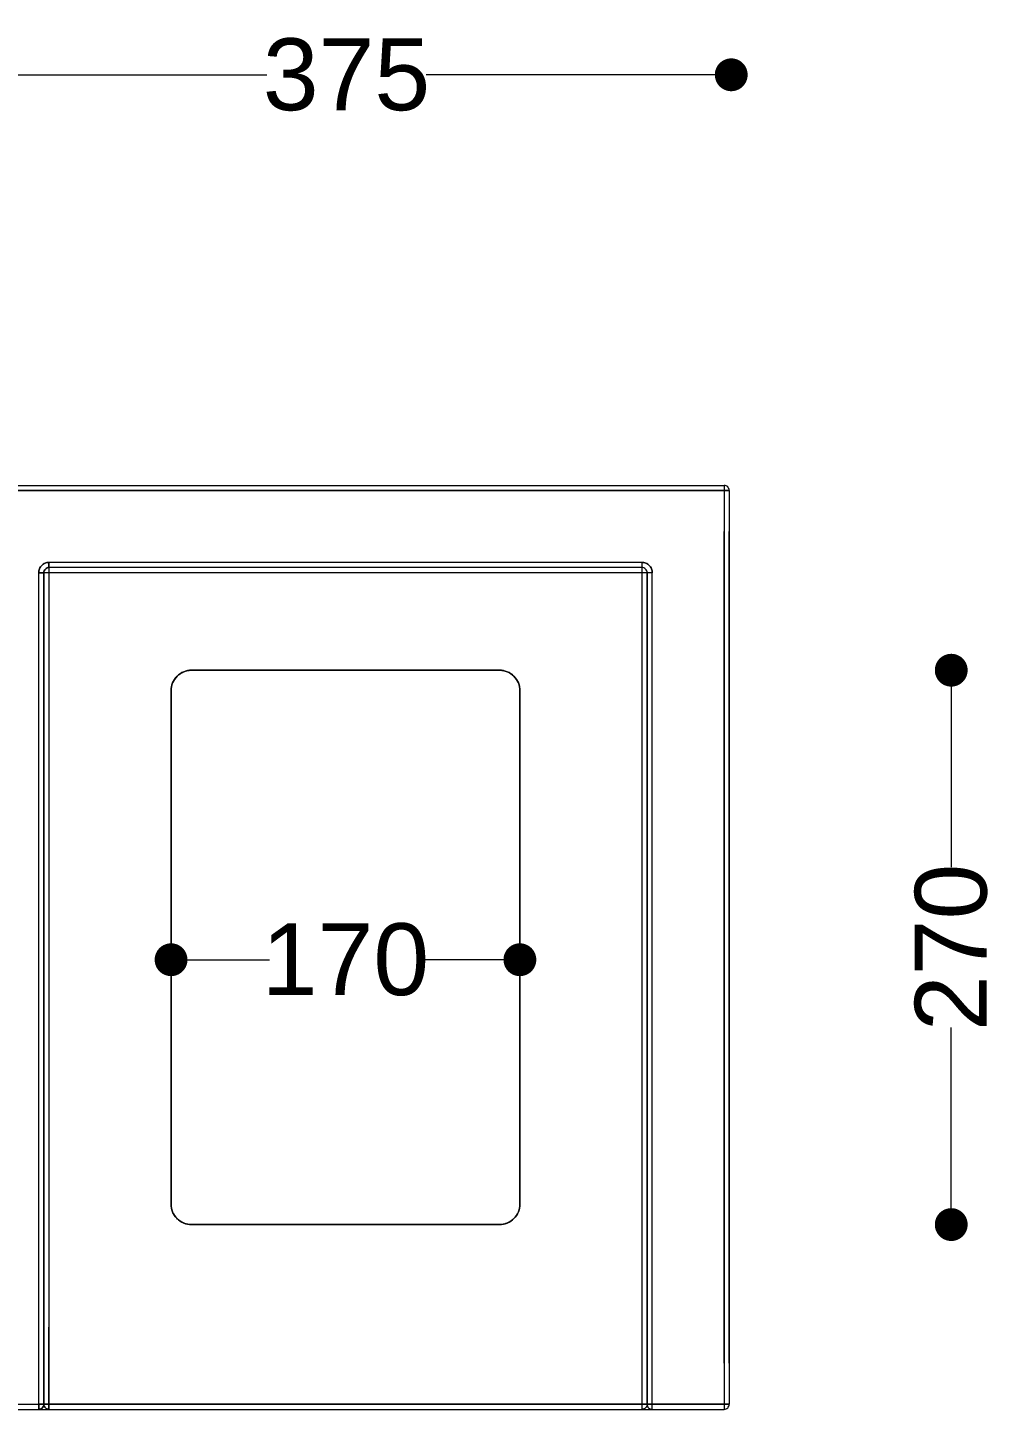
# Model space of a CAD drawing. Header units: millimetres. Extents: x 29385 to 32685, y 14499 to 19141.
# Drawn here: x 31462 to 31935, y 17979 to 18652 of the extents above; entities that cross this region are included whole.
import ezdxf

# ---------------------------------------------------------------- set-up
doc = ezdxf.new("R2010")
doc.units = ezdxf.units.MM
doc.header["$LTSCALE"] = 3
doc.layers.add('SzkicARTUR', color=7, linetype='Continuous', lineweight=35)
doc.layers.add('Warstwa 1', color=7, linetype='Continuous')
doc.styles.get("Standard").update_dxf_attribs({"font": 'arial.ttf'})
doc.dimstyles.new('MATEUSZ', dxfattribs={"dimtxt": 35, "dimasz": 16, "dimexe": 0.18, "dimexo": 0.0625, "dimgap": 0.09, "dimtad": 0, "dimdec": 0, "dimdsep": 46, "dimtxsty": 'Standard', "dimblk": 'DOT', "dimcen": 0.09, "dimse1": 1, "dimse2": 1, "dimadec": 0, "dimazin": 0, "dimtfac": 1, "dimtdec": 0, "dimtofl": 0, "dimtmove": 0, "dimatfit": 3, "dimfxl": 0, "dimtolj": 1, "dimtzin": 0, "dimlwd": 9, "dimlwe": 9, "dimarcsym": 0})

# ---------------------------------------------------------------- blocks, each defined once
blk = doc.blocks.new('_Dot')
at = {"color": 0, "linetype": 'ByBlock', "lineweight": -2}
blk.add_line((-0.5, 0), (-1, 0), dxfattribs=at)
at = {"color": 0, "linetype": 'ByBlock', "const_width": 0.5}
blk.add_lwpolyline([(-0.25, 0, 1), (0.25, 0, 1)], format="xyb", close=True, dxfattribs=at)
blk = doc.blocks.new('*D26')
at = {"layer": 'Defpoints', "color": 0}
for p in [(31804.97, 18629), (31804.97, 18426.5), (31429.97, 18204)]:
    blk.add_point(p, dxfattribs=at)
at = {"layer": 'SzkicARTUR', "color": 0, "lineweight": 9}
for p, q in [((31445.97, 18629), (31578.59, 18629)), ((31788.97, 18629), (31656.34, 18629))]:
    blk.add_line(p, q, dxfattribs=at)
at = {"layer": 'SzkicARTUR', "color": 0, "lineweight": 9, "xscale": 16, "yscale": 16, "zscale": 16, "rotation": 180}
blk.add_blockref('_Dot', (31429.97, 18629), dxfattribs=at)
at = {"layer": 'SzkicARTUR', "color": 0, "lineweight": 9, "xscale": 16, "yscale": 16, "zscale": 16}
blk.add_blockref('_Dot', (31804.97, 18629), dxfattribs=at)
at = {"layer": 'SzkicARTUR', "color": 0, "insert": (31617.47, 18629), "char_height": 35, "attachment_point": 5}
blk.add_mtext('\\A1;375', dxfattribs=at)
blk = doc.blocks.new('*D28')
at = {"layer": 'Defpoints', "color": 0}
for p in [(31531.97, 18204), (31701.97, 18204), (31701.97, 18198)]:
    blk.add_point(p, dxfattribs=at)
at = {"layer": 'SzkicARTUR', "color": 0, "lineweight": 9}
for p, q in [((31547.97, 18198), (31579.92, 18198)), ((31685.97, 18198), (31654.02, 18198))]:
    blk.add_line(p, q, dxfattribs=at)
at = {"layer": 'SzkicARTUR', "color": 0, "lineweight": 9, "xscale": 16, "yscale": 16, "zscale": 16, "rotation": 180}
blk.add_blockref('_Dot', (31531.97, 18198), dxfattribs=at)
at = {"layer": 'SzkicARTUR', "color": 0, "lineweight": 9, "xscale": 16, "yscale": 16, "zscale": 16}
blk.add_blockref('_Dot', (31701.97, 18198), dxfattribs=at)
at = {"layer": 'SzkicARTUR', "color": 0, "insert": (31616.97, 18198), "char_height": 35, "attachment_point": 5}
blk.add_mtext('\\A1;170', dxfattribs=at)
blk = doc.blocks.new('*D31')
at = {"layer": 'Defpoints', "color": 0}
for p in [(31691.97, 18339), (31684.81, 18069), (31912.19, 18069)]:
    blk.add_point(p, dxfattribs=at)
at = {"layer": 'SzkicARTUR', "color": 0, "lineweight": 9}
for p, q in [((31912.19, 18323), (31912.19, 18243)), ((31912.19, 18085), (31912.19, 18165.01))]:
    blk.add_line(p, q, dxfattribs=at)
at = {"layer": 'SzkicARTUR', "color": 0, "lineweight": 9, "xscale": 16, "yscale": 16, "zscale": 16}
for p, rotation in [((31912.19, 18339), 90), ((31912.19, 18069), 270)]:
    blk.add_blockref('_Dot', p, dxfattribs=dict(at, rotation=rotation))
at = {"layer": 'SzkicARTUR', "color": 0, "insert": (31912.19, 18204), "char_height": 35, "attachment_point": 5, "rotation": 90}
blk.add_mtext('\\A1;270', dxfattribs=at)

msp = doc.modelspace()

# ---------------------------------------------------------------- linework, layer by layer
at = {"layer": 'Warstwa 1', "lineweight": 15}
for points in [[(31432.47, 18429), (31747.47, 18429)], [(31432.47, 18429), (31747.47, 18429)], [(31432.47, 18429), (31747.47, 18429)], [(31432.47, 18429), (31747.47, 18429)], [(31432.47, 18429), (31747.47, 18429)], [(31432.47, 18429), (31747.47, 18429)], [(31432.47, 18429), (31747.47, 18429)], [(31432.47, 18429), (31747.47, 18429)], [(31432.47, 18429), (31747.47, 18429)], [(31432.47, 18429), (31747.47, 18429)], [(31432.47, 18429), (31747.47, 18429)], [(31432.47, 18429), (31747.47, 18429)], [(31432.47, 18429), (31747.47, 18429)], [(31432.47, 18429), (31747.47, 18429)], [(31432.47, 18429), (31747.47, 18429)], [(31432.47, 18429), (31747.47, 18429)], [(31432.47, 18429), (31747.47, 18429)], [(31432.47, 18429), (31747.47, 18429)], [(31432.47, 18429), (31747.47, 18429)], [(31432.47, 18429), (31801.47, 18429)], [(31432.47, 18426.5), (31747.47, 18426.5)], [(31432.47, 18426.5), (31747.47, 18426.5)], [(31432.47, 18426.5), (31747.47, 18426.5)], [(31432.47, 18426.5), (31747.47, 18426.5)], [(31432.47, 18426.5), (31747.47, 18426.5)], [(31432.47, 18426.5), (31747.47, 18426.5)], [(31432.47, 18426.5), (31747.47, 18426.5)], [(31432.47, 18426.5), (31747.47, 18426.5)], [(31432.47, 18426.5), (31747.47, 18426.5)], [(31432.47, 18426.5), (31747.47, 18426.5)], [(31432.47, 18426.5), (31747.47, 18426.5)], [(31432.47, 18426.5), (31747.47, 18426.5)], [(31432.47, 18426.5), (31747.47, 18426.5)], [(31432.47, 18426.5), (31747.47, 18426.5)], [(31432.47, 18426.5), (31747.47, 18426.5)], [(31432.47, 18426.5), (31747.47, 18426.5)], [(31432.47, 18426.5), (31747.47, 18426.5)], [(31432.47, 18426.5), (31747.47, 18426.5)], [(31432.47, 18426.5), (31747.47, 18426.5)], [(31432.47, 18426.5), (31747.47, 18426.5)], [(31803.97, 18426.5), (31432.47, 18426.5)], [(31803.97, 18426.5), (31432.47, 18426.5)], [(31749.97, 18426.5), (31747.47, 18426.5)], [(31747.47, 18426.5), (31749.97, 18426.5)], [(31747.47, 18426.5), (31749.97, 18426.5)], [(31749.97, 18426.5), (31747.47, 18426.5)], [(31747.47, 18426.5), (31749.97, 18426.5)], [(31749.97, 18426.5), (31747.47, 18426.5)], [(31747.47, 18426.5), (31749.97, 18426.5)], [(31749.97, 18426.5), (31747.47, 18426.5)], [(31749.97, 18426.5), (31747.47, 18426.5)], [(31747.47, 18426.5), (31749.97, 18426.5)], [(31747.47, 18426.5), (31749.97, 18426.5)], [(31749.97, 18426.5), (31747.47, 18426.5)], [(31747.47, 18426.5), (31749.97, 18426.5)], [(31749.97, 18426.5), (31747.47, 18426.5)], [(31749.97, 18426.5), (31747.47, 18426.5)], [(31747.47, 18426.5), (31749.97, 18426.5)], [(31749.97, 18426.5), (31747.47, 18426.5)], [(31747.47, 18426.5), (31749.97, 18426.5)], [(31749.97, 18426.5), (31747.47, 18426.5)], [(31747.47, 18426.5), (31749.97, 18426.5)], [(31752.47, 18426.5), (31749.97, 18426.5)], [(31749.97, 18426.5), (31752.47, 18426.5)], [(31749.97, 18426.5), (31752.47, 18426.5)], [(31752.47, 18426.5), (31749.97, 18426.5)], [(31752.47, 18426.5), (31749.97, 18426.5)], [(31749.97, 18426.5), (31752.47, 18426.5)], [(31752.47, 18426.5), (31749.97, 18426.5)], [(31749.97, 18426.5), (31752.47, 18426.5)], [(31752.47, 18426.5), (31749.97, 18426.5)], [(31749.97, 18426.5), (31752.47, 18426.5)], [(31752.47, 18426.5), (31749.97, 18426.5)], [(31749.97, 18426.5), (31752.47, 18426.5)], [(31749.97, 18426.5), (31752.47, 18426.5)], [(31752.47, 18426.5), (31749.97, 18426.5)], [(31749.97, 18426.5), (31752.47, 18426.5)], [(31752.47, 18426.5), (31749.97, 18426.5)], [(31752.47, 18426.5), (31749.97, 18426.5)], [(31749.97, 18426.5), (31752.47, 18426.5)], [(31749.97, 18426.5), (31752.47, 18426.5)], [(31752.47, 18426.5), (31749.97, 18426.5)], [(31752.47, 18426.5), (31803.97, 18426.5)], [(31752.47, 18426.5), (31803.97, 18426.5)], [(31752.47, 18426.5), (31803.97, 18426.5)], [(31752.47, 18426.5), (31803.97, 18426.5)], [(31752.47, 18426.5), (31803.97, 18426.5)], [(31752.47, 18426.5), (31803.97, 18426.5)], [(31752.47, 18426.5), (31803.97, 18426.5)], [(31752.47, 18426.5), (31803.97, 18426.5)], [(31752.47, 18426.5), (31803.97, 18426.5)], [(31752.47, 18426.5), (31803.97, 18426.5)], [(31752.47, 18426.5), (31803.97, 18426.5)], [(31752.47, 18426.5), (31803.97, 18426.5)], [(31752.47, 18426.5), (31803.97, 18426.5)], [(31752.47, 18426.5), (31803.97, 18426.5)], [(31752.47, 18426.5), (31803.97, 18426.5)], [(31752.47, 18426.5), (31803.97, 18426.5)], [(31752.47, 18426.5), (31803.97, 18426.5)], [(31752.47, 18426.5), (31803.97, 18426.5)], [(31752.47, 18426.5), (31803.97, 18426.5)], [(31752.47, 18426.5), (31803.97, 18426.5)], [(31801.47, 18429), (31801.47, 17979)], [(31801.47, 18426.5), (31801.47, 17981.5)], [(31803.97, 18426.5), (31803.97, 17981.5)], [(31801.47, 18001.5), (31801.47, 18406.5)], [(31803.97, 18001.5), (31803.97, 18406.5)], [(31803.97, 18001.5), (31803.97, 18406.5)], [(31467.47, 17981.5), (31467.47, 18386.5)], [(31467.47, 18386.5), (31469.97, 18386.5)], [(31469.97, 18386.5), (31467.47, 18386.5)], [(31467.47, 17981.5), (31467.47, 18386.5)], [(31469.97, 17981.5), (31469.97, 18386.5)], [(31469.97, 17981.5), (31469.97, 18386.5)], [(31469.97, 18386.5), (31469.97, 17981.5)], [(31472.47, 18386.5), (31469.97, 18386.5)], [(31472.47, 18389), (31472.47, 18391.5)], [(31472.47, 18391.5), (31472.47, 18389)], [(31761.47, 18391.5), (31472.47, 18391.5)], [(31472.47, 18389), (31472.47, 18386.5)], [(31761.47, 18389), (31472.47, 18389)], [(31472.47, 18386.5), (31472.47, 17981.5)], [(31766.47, 18386.5), (31472.47, 18386.5)], [(31761.47, 18391.5), (31761.47, 17979)], [(31763.97, 17981.5), (31763.97, 18386.5)], [(31763.97, 17981.5), (31763.97, 18386.5)], [(31763.97, 18386.5), (31763.97, 17981.5)], [(31766.47, 17981.5), (31766.47, 18386.5)], [(31766.47, 17979), (31766.47, 18386.5)], [(31691.97, 18339), (31541.97, 18339)], [(31691.97, 18339), (31541.97, 18339)], [(31541.97, 18339), (31691.97, 18339)], [(31531.97, 18329), (31531.97, 18329)], [(31531.97, 18329), (31531.97, 18079)], [(31531.97, 18329), (31531.97, 18079)], [(31531.97, 18079), (31531.97, 18329)], [(31701.97, 18079), (31701.97, 18329)], [(31701.97, 18079), (31701.97, 18329)], [(31701.97, 18329), (31701.97, 18329)], [(31701.97, 18329), (31701.97, 18079)], [(31531.97, 18079), (31531.97, 18079)], [(31701.97, 18079), (31701.97, 18079)], [(31541.97, 18069), (31541.97, 18069)], [(31541.97, 18069), (31691.97, 18069)], [(31541.97, 18069), (31691.97, 18069)], [(31691.97, 18069), (31541.97, 18069)], [(31469.97, 17981.5), (31469.97, 18037.75)], [(31472.47, 18037.75), (31472.47, 18019)], [(31472.47, 17981.5), (31472.47, 18019)], [(31432.47, 17981.5), (31747.47, 17981.5)], [(31432.47, 17981.5), (31747.47, 17981.5)], [(31432.47, 17981.5), (31747.47, 17981.5)], [(31432.47, 17981.5), (31747.47, 17981.5)], [(31432.47, 17981.5), (31747.47, 17981.5)], [(31432.47, 17981.5), (31747.47, 17981.5)], [(31432.47, 17981.5), (31747.47, 17981.5)], [(31432.47, 17981.5), (31747.47, 17981.5)], [(31432.47, 17981.5), (31747.47, 17981.5)], [(31432.47, 17981.5), (31747.47, 17981.5)], [(31432.47, 17981.5), (31747.47, 17981.5)], [(31432.47, 17981.5), (31747.47, 17981.5)], [(31432.47, 17981.5), (31747.47, 17981.5)], [(31432.47, 17981.5), (31747.47, 17981.5)], [(31432.47, 17981.5), (31747.47, 17981.5)], [(31432.47, 17981.5), (31747.47, 17981.5)], [(31432.47, 17981.5), (31747.47, 17981.5)], [(31432.47, 17981.5), (31747.47, 17981.5)], [(31432.47, 17981.5), (31747.47, 17981.5)], [(31432.47, 17981.5), (31747.47, 17981.5)], [(31432.47, 17981.5), (31467.47, 17981.5)], [(31432.47, 17981.5), (31467.47, 17981.5)], [(31432.47, 17979), (31747.47, 17979)], [(31432.47, 17979), (31747.47, 17979)], [(31432.47, 17979), (31747.47, 17979)], [(31432.47, 17979), (31747.47, 17979)], [(31432.47, 17979), (31747.47, 17979)], [(31432.47, 17979), (31747.47, 17979)], [(31432.47, 17979), (31747.47, 17979)], [(31432.47, 17979), (31747.47, 17979)], [(31432.47, 17979), (31747.47, 17979)], [(31432.47, 17979), (31747.47, 17979)], [(31432.47, 17979), (31747.47, 17979)], [(31432.47, 17979), (31747.47, 17979)], [(31432.47, 17979), (31747.47, 17979)], [(31432.47, 17979), (31747.47, 17979)], [(31432.47, 17979), (31747.47, 17979)], [(31432.47, 17979), (31747.47, 17979)], [(31432.47, 17979), (31747.47, 17979)], [(31432.47, 17979), (31747.47, 17979)], [(31432.47, 17979), (31747.47, 17979)], [(31432.47, 17979), (31801.47, 17979)], [(31432.47, 17979), (31467.47, 17979)], [(31432.47, 17979), (31467.47, 17979)], [(31469.97, 17981.5), (31467.47, 17981.5)], [(31467.47, 17981.5), (31467.47, 17979)], [(31467.47, 17981.5), (31469.97, 17981.5)], [(31467.47, 17979), (31467.47, 17981.5)], [(31469.97, 17981.5), (31472.47, 17981.5)], [(31472.47, 17981.5), (31469.97, 17981.5)], [(31472.47, 17981.5), (31472.47, 17979)], [(31472.47, 17979), (31472.47, 17981.5)], [(31803.97, 17981.5), (31472.47, 17981.5)], [(31803.97, 17981.5), (31472.47, 17981.5)], [(31747.47, 17981.5), (31749.97, 17981.5)], [(31749.97, 17981.5), (31747.47, 17981.5)], [(31747.47, 17981.5), (31749.97, 17981.5)], [(31749.97, 17981.5), (31747.47, 17981.5)], [(31749.97, 17981.5), (31747.47, 17981.5)], [(31747.47, 17981.5), (31749.97, 17981.5)], [(31749.97, 17981.5), (31747.47, 17981.5)], [(31747.47, 17981.5), (31749.97, 17981.5)], [(31749.97, 17981.5), (31747.47, 17981.5)], [(31747.47, 17981.5), (31749.97, 17981.5)], [(31749.97, 17981.5), (31747.47, 17981.5)], [(31747.47, 17981.5), (31749.97, 17981.5)], [(31749.97, 17981.5), (31747.47, 17981.5)], [(31747.47, 17981.5), (31749.97, 17981.5)], [(31749.97, 17981.5), (31747.47, 17981.5)], [(31747.47, 17981.5), (31749.97, 17981.5)], [(31747.47, 17981.5), (31749.97, 17981.5)], [(31749.97, 17981.5), (31747.47, 17981.5)], [(31749.97, 17981.5), (31747.47, 17981.5)], [(31747.47, 17981.5), (31749.97, 17981.5)], [(31749.97, 17981.5), (31752.47, 17981.5)], [(31752.47, 17981.5), (31749.97, 17981.5)], [(31752.47, 17981.5), (31749.97, 17981.5)], [(31749.97, 17981.5), (31752.47, 17981.5)], [(31752.47, 17981.5), (31749.97, 17981.5)], [(31749.97, 17981.5), (31752.47, 17981.5)], [(31752.47, 17981.5), (31749.97, 17981.5)], [(31749.97, 17981.5), (31752.47, 17981.5)], [(31749.97, 17981.5), (31752.47, 17981.5)], [(31752.47, 17981.5), (31749.97, 17981.5)], [(31752.47, 17981.5), (31749.97, 17981.5)], [(31749.97, 17981.5), (31752.47, 17981.5)], [(31749.97, 17981.5), (31752.47, 17981.5)], [(31752.47, 17981.5), (31749.97, 17981.5)], [(31749.97, 17981.5), (31752.47, 17981.5)], [(31752.47, 17981.5), (31749.97, 17981.5)], [(31752.47, 17981.5), (31749.97, 17981.5)], [(31749.97, 17981.5), (31752.47, 17981.5)], [(31752.47, 17981.5), (31749.97, 17981.5)], [(31749.97, 17981.5), (31752.47, 17981.5)], [(31752.47, 17981.5), (31803.97, 17981.5)], [(31752.47, 17981.5), (31803.97, 17981.5)], [(31752.47, 17981.5), (31803.97, 17981.5)], [(31752.47, 17981.5), (31803.97, 17981.5)], [(31752.47, 17981.5), (31803.97, 17981.5)], [(31752.47, 17981.5), (31803.97, 17981.5)], [(31752.47, 17981.5), (31803.97, 17981.5)], [(31752.47, 17981.5), (31803.97, 17981.5)], [(31752.47, 17981.5), (31803.97, 17981.5)], [(31752.47, 17981.5), (31803.97, 17981.5)], [(31752.47, 17981.5), (31803.97, 17981.5)], [(31752.47, 17981.5), (31803.97, 17981.5)], [(31752.47, 17981.5), (31803.97, 17981.5)], [(31752.47, 17981.5), (31803.97, 17981.5)], [(31752.47, 17981.5), (31803.97, 17981.5)], [(31752.47, 17981.5), (31803.97, 17981.5)], [(31752.47, 17981.5), (31803.97, 17981.5)], [(31752.47, 17981.5), (31803.97, 17981.5)], [(31752.47, 17981.5), (31803.97, 17981.5)], [(31752.47, 17981.5), (31803.97, 17981.5)]]:
    msp.add_lwpolyline(points, dxfattribs=at)
for points, knots in [([(31803.97, 18426.5), (31803.97, 18426.82), (31803.9, 18427.14), (31803.77, 18427.46), (31803.51, 18428.09), (31803.06, 18428.54), (31802.42, 18428.81), (31802.1, 18428.94), (31801.79, 18429), (31801.47, 18429)], [0, 0, 0, 0, 1, 1, 1, 2, 2, 2, 3, 3, 3, 3]), ([(31467.47, 18386.5), (31467.47, 18387.15), (31467.6, 18387.81), (31467.85, 18388.42), (31468.1, 18389.02), (31468.47, 18389.58), (31468.93, 18390.04), (31469.39, 18390.5), (31469.95, 18390.87), (31470.55, 18391.12), (31471.16, 18391.37), (31471.82, 18391.5), (31472.47, 18391.5)], [0, 0, 0, 0, 1, 1, 1, 2, 2, 2, 3, 3, 3, 4, 4, 4, 4]), ([(31472.47, 18391.5), (31471.82, 18391.5), (31471.16, 18391.37), (31470.55, 18391.12), (31469.95, 18390.87), (31469.39, 18390.5), (31468.93, 18390.04), (31468.47, 18389.58), (31468.1, 18389.02), (31467.85, 18388.42), (31467.6, 18387.81), (31467.47, 18387.15), (31467.47, 18386.5)], [0, 0, 0, 0, 1, 1, 1, 2, 2, 2, 3, 3, 3, 4, 4, 4, 4]), ([(31472.47, 18389), (31472.15, 18389), (31471.83, 18388.94), (31471.51, 18388.81), (31470.88, 18388.54), (31470.43, 18388.09), (31470.17, 18387.46), (31470.03, 18387.14), (31469.97, 18386.82), (31469.97, 18386.5)], [0, 0, 0, 0, 1, 1, 1, 2, 2, 2, 3, 3, 3, 3]), ([(31469.97, 18386.5), (31469.97, 18386.82), (31470.03, 18387.14), (31470.17, 18387.46), (31470.43, 18388.09), (31470.88, 18388.54), (31471.51, 18388.81), (31471.83, 18388.94), (31472.15, 18389), (31472.47, 18389)], [0, 0, 0, 0, 1, 1, 1, 2, 2, 2, 3, 3, 3, 3]), ([(31469.97, 18386.5), (31469.97, 18386.82), (31470.03, 18387.14), (31470.17, 18387.46), (31470.43, 18388.09), (31470.88, 18388.54), (31471.51, 18388.81), (31471.83, 18388.94), (31472.15, 18389), (31472.47, 18389)], [0, 0, 0, 0, 1, 1, 1, 2, 2, 2, 3, 3, 3, 3]), ([(31469.97, 18386.5), (31469.97, 18386.82), (31470.03, 18387.14), (31470.17, 18387.46), (31470.43, 18388.09), (31470.88, 18388.54), (31471.51, 18388.81), (31471.83, 18388.94), (31472.15, 18389), (31472.47, 18389)], [0, 0, 0, 0, 1, 1, 1, 2, 2, 2, 3, 3, 3, 3]), ([(31766.47, 18386.5), (31766.47, 18387.15), (31766.34, 18387.81), (31766.09, 18388.42), (31765.84, 18389.02), (31765.47, 18389.58), (31765, 18390.04), (31764.54, 18390.5), (31763.99, 18390.87), (31763.38, 18391.12), (31762.78, 18391.37), (31762.12, 18391.5), (31761.47, 18391.5)], [0, 0, 0, 0, 1, 1, 1, 2, 2, 2, 3, 3, 3, 4, 4, 4, 4]), ([(31761.47, 18391.5), (31762.12, 18391.5), (31762.78, 18391.37), (31763.38, 18391.12), (31763.99, 18390.87), (31764.54, 18390.5), (31765, 18390.04), (31765.47, 18389.58), (31765.84, 18389.02), (31766.09, 18388.42), (31766.34, 18387.81), (31766.47, 18387.15), (31766.47, 18386.5)], [0, 0, 0, 0, 1, 1, 1, 2, 2, 2, 3, 3, 3, 4, 4, 4, 4]), ([(31763.97, 18386.5), (31763.97, 18386.82), (31763.9, 18387.14), (31763.77, 18387.46), (31763.51, 18388.09), (31763.06, 18388.54), (31762.42, 18388.81), (31762.1, 18388.94), (31761.79, 18389), (31761.47, 18389)], [0, 0, 0, 0, 1, 1, 1, 2, 2, 2, 3, 3, 3, 3]), ([(31541.97, 18339), (31540.67, 18339), (31539.35, 18338.74), (31538.14, 18338.24), (31536.93, 18337.74), (31535.82, 18337), (31534.9, 18336.07), (31533.97, 18335.15), (31533.23, 18334.04), (31532.73, 18332.83), (31532.23, 18331.62), (31531.97, 18330.3), (31531.97, 18329)], [0, 0, 0, 0, 1, 1, 1, 2, 2, 2, 3, 3, 3, 4, 4, 4, 4]), ([(31541.97, 18339), (31540.67, 18339), (31539.35, 18338.74), (31538.14, 18338.24), (31536.93, 18337.74), (31535.82, 18337), (31534.9, 18336.07), (31533.97, 18335.15), (31533.23, 18334.04), (31532.73, 18332.83), (31532.23, 18331.62), (31531.97, 18330.3), (31531.97, 18329)], [0, 0, 0, 0, 1, 1, 1, 2, 2, 2, 3, 3, 3, 4, 4, 4, 4]), ([(31531.97, 18329), (31531.97, 18329.83), (31532.08, 18330.69), (31532.28, 18331.5), (31532.42, 18332.02), (31532.61, 18332.57), (31532.83, 18333.06), (31533.04, 18333.54), (31533.33, 18334.06), (31533.62, 18334.5), (31533.81, 18334.8), (31534.04, 18335.11), (31534.26, 18335.38), (31534.49, 18335.65), (31534.76, 18335.94), (31535, 18336.18), (31535.25, 18336.42), (31535.56, 18336.69), (31535.83, 18336.9), (31536.09, 18337.1), (31536.43, 18337.34), (31536.72, 18337.52), (31537, 18337.69), (31537.38, 18337.89), (31537.67, 18338.03), (31537.87, 18338.13), (31538.13, 18338.24), (31538.34, 18338.32), (31538.54, 18338.4), (31538.81, 18338.49), (31539.02, 18338.56), (31539.22, 18338.62), (31539.51, 18338.7), (31539.72, 18338.75), (31539.92, 18338.79), (31540.23, 18338.85), (31540.43, 18338.88), (31540.61, 18338.91), (31540.96, 18338.95), (31541.14, 18338.97), (31541.26, 18338.98), (31541.51, 18338.99), (31541.63, 18339), (31541.68, 18339), (31541.91, 18339), (31541.97, 18339)], [0, 0, 0, 0, 1, 1, 1, 2, 2, 2, 3, 3, 3, 4, 4, 4, 5, 5, 5, 6, 6, 6, 7, 7, 7, 8, 8, 8, 9, 9, 9, 10, 10, 10, 11, 11, 11, 12, 12, 12, 13, 13, 13, 14, 14, 14, 15, 15, 15, 15]), ([(31531.97, 18079), (31531.97, 18077.7), (31532.23, 18076.39), (31532.73, 18075.18), (31533.23, 18073.97), (31533.97, 18072.86), (31534.9, 18071.93), (31535.82, 18071.01), (31536.93, 18070.27), (31538.14, 18069.76), (31539.35, 18069.26), (31540.67, 18069), (31541.97, 18069), (31541.97, 18069), (31691.97, 18069), (31691.97, 18069), (31693.27, 18069), (31694.58, 18069.26), (31695.79, 18069.76), (31697.01, 18070.27), (31698.11, 18071.01), (31699.04, 18071.93), (31699.96, 18072.86), (31700.71, 18073.97), (31701.21, 18075.18), (31701.71, 18076.39), (31701.97, 18077.7), (31701.97, 18079), (31701.97, 18079), (31701.97, 18329), (31701.97, 18329), (31701.97, 18330.3), (31701.71, 18331.62), (31701.21, 18332.83), (31700.71, 18334.04), (31699.96, 18335.15), (31699.04, 18336.07), (31698.11, 18337), (31697.01, 18337.74), (31695.79, 18338.24), (31694.58, 18338.74), (31693.27, 18339), (31691.97, 18339), (31691.97, 18339), (31541.97, 18339), (31541.97, 18339), (31540.67, 18339), (31539.35, 18338.74), (31538.14, 18338.24), (31536.93, 18337.74), (31535.82, 18337), (31534.9, 18336.07), (31533.97, 18335.15), (31533.23, 18334.04), (31532.73, 18332.83), (31532.23, 18331.62), (31531.97, 18330.3), (31531.97, 18329), (31531.97, 18329), (31531.97, 18079), (31531.97, 18079)], [0, 0, 0, 0, 1, 1, 1, 2, 2, 2, 3, 3, 3, 4, 4, 4, 5, 5, 5, 6, 6, 6, 7, 7, 7, 8, 8, 8, 9, 9, 9, 10, 10, 10, 11, 11, 11, 12, 12, 12, 13, 13, 13, 14, 14, 14, 15, 15, 15, 16, 16, 16, 17, 17, 17, 18, 18, 18, 19, 19, 19, 20, 20, 20, 20]), ([(31701.97, 18329), (31701.97, 18330.3), (31701.71, 18331.62), (31701.21, 18332.83), (31700.71, 18334.04), (31699.96, 18335.15), (31699.04, 18336.07), (31698.11, 18337), (31697.01, 18337.74), (31695.79, 18338.24), (31694.58, 18338.74), (31693.27, 18339), (31691.97, 18339)], [0, 0, 0, 0, 1, 1, 1, 2, 2, 2, 3, 3, 3, 4, 4, 4, 4]), ([(31701.97, 18329), (31701.97, 18330.3), (31701.71, 18331.62), (31701.21, 18332.83), (31700.71, 18334.04), (31699.96, 18335.15), (31699.04, 18336.07), (31698.11, 18337), (31697.01, 18337.74), (31695.79, 18338.24), (31694.58, 18338.74), (31693.27, 18339), (31691.97, 18339)], [0, 0, 0, 0, 1, 1, 1, 2, 2, 2, 3, 3, 3, 4, 4, 4, 4]), ([(31691.97, 18339), (31692.02, 18339), (31692.06, 18339), (31692.11, 18339), (31692.22, 18339), (31692.33, 18339), (31692.43, 18338.99), (31692.58, 18338.99), (31692.61, 18338.98), (31692.76, 18338.97), (31692.97, 18338.96), (31693.03, 18338.95), (31693.24, 18338.92), (31693.43, 18338.9), (31693.53, 18338.88), (31693.72, 18338.85), (31693.9, 18338.82), (31694.02, 18338.79), (31694.2, 18338.75), (31694.47, 18338.69), (31694.63, 18338.65), (31694.9, 18338.56), (31695.16, 18338.48), (31695.34, 18338.42), (31695.59, 18338.32), (31695.84, 18338.23), (31696.02, 18338.15), (31696.26, 18338.03), (31696.5, 18337.92), (31696.68, 18337.83), (31696.91, 18337.7), (31697.13, 18337.57), (31697.31, 18337.46), (31697.53, 18337.32), (31697.85, 18337.1), (31698.1, 18336.91), (31698.4, 18336.66), (31698.7, 18336.41), (31698.93, 18336.19), (31699.19, 18335.92), (31699.46, 18335.64), (31699.67, 18335.39), (31699.9, 18335.09), (31700.13, 18334.79), (31700.32, 18334.51), (31700.52, 18334.19), (31700.71, 18333.87), (31700.87, 18333.57), (31701.03, 18333.23), (31701.18, 18332.9), (31701.31, 18332.58), (31701.43, 18332.23), (31701.55, 18331.88), (31701.65, 18331.54), (31701.73, 18331.19), (31701.81, 18330.83), (31701.86, 18330.48), (31701.9, 18330.12), (31701.95, 18329.75), (31701.97, 18329.38), (31701.97, 18329)], [0, 0, 0, 0, 1, 1, 1, 2, 2, 2, 3, 3, 3, 4, 4, 4, 5, 5, 5, 6, 6, 6, 7, 7, 7, 8, 8, 8, 9, 9, 9, 10, 10, 10, 11, 11, 11, 12, 12, 12, 13, 13, 13, 14, 14, 14, 15, 15, 15, 16, 16, 16, 17, 17, 17, 18, 18, 18, 19, 19, 19, 20, 20, 20, 20]), ([(31531.97, 18079), (31531.97, 18077.7), (31532.23, 18076.39), (31532.73, 18075.18), (31533.23, 18073.97), (31533.97, 18072.86), (31534.9, 18071.93), (31535.82, 18071.01), (31536.93, 18070.27), (31538.14, 18069.76), (31539.35, 18069.26), (31540.67, 18069), (31541.97, 18069)], [0, 0, 0, 0, 1, 1, 1, 2, 2, 2, 3, 3, 3, 4, 4, 4, 4]), ([(31531.97, 18079), (31531.97, 18077.7), (31532.23, 18076.39), (31532.73, 18075.18), (31533.23, 18073.97), (31533.97, 18072.86), (31534.9, 18071.93), (31535.82, 18071.01), (31536.93, 18070.27), (31538.14, 18069.76), (31539.35, 18069.26), (31540.67, 18069), (31541.97, 18069)], [0, 0, 0, 0, 1, 1, 1, 2, 2, 2, 3, 3, 3, 4, 4, 4, 4]), ([(31541.97, 18069), (31541.92, 18069), (31541.87, 18069), (31541.82, 18069), (31541.72, 18069.01), (31541.61, 18069.01), (31541.5, 18069.01), (31541.36, 18069.02), (31541.32, 18069.02), (31541.18, 18069.03), (31540.97, 18069.05), (31540.9, 18069.06), (31540.69, 18069.08), (31540.5, 18069.11), (31540.4, 18069.12), (31540.21, 18069.16), (31540.03, 18069.19), (31539.92, 18069.21), (31539.74, 18069.26), (31539.46, 18069.32), (31539.3, 18069.36), (31539.03, 18069.44), (31538.77, 18069.52), (31538.6, 18069.58), (31538.34, 18069.68), (31538.1, 18069.78), (31537.91, 18069.86), (31537.67, 18069.97), (31537.44, 18070.08), (31537.26, 18070.18), (31537.03, 18070.31), (31536.8, 18070.44), (31536.62, 18070.55), (31536.41, 18070.69), (31536.08, 18070.91), (31535.84, 18071.09), (31535.54, 18071.35), (31535.24, 18071.59), (31535.01, 18071.81), (31534.74, 18072.09), (31534.48, 18072.37), (31534.26, 18072.62), (31534.03, 18072.92), (31533.8, 18073.22), (31533.61, 18073.49), (31533.42, 18073.82), (31533.23, 18074.13), (31533.06, 18074.43), (31532.91, 18074.77), (31532.75, 18075.11), (31532.62, 18075.43), (31532.5, 18075.78), (31532.38, 18076.13), (31532.29, 18076.46), (31532.21, 18076.82), (31532.13, 18077.18), (31532.07, 18077.52), (31532.03, 18077.89), (31531.99, 18078.26), (31531.97, 18078.63), (31531.97, 18079)], [0, 0, 0, 0, 1, 1, 1, 2, 2, 2, 3, 3, 3, 4, 4, 4, 5, 5, 5, 6, 6, 6, 7, 7, 7, 8, 8, 8, 9, 9, 9, 10, 10, 10, 11, 11, 11, 12, 12, 12, 13, 13, 13, 14, 14, 14, 15, 15, 15, 16, 16, 16, 17, 17, 17, 18, 18, 18, 19, 19, 19, 20, 20, 20, 20]), ([(31691.97, 18069), (31693.27, 18069), (31694.58, 18069.26), (31695.79, 18069.76), (31697.01, 18070.27), (31698.11, 18071.01), (31699.04, 18071.93), (31699.96, 18072.86), (31700.71, 18073.97), (31701.21, 18075.18), (31701.71, 18076.39), (31701.97, 18077.7), (31701.97, 18079)], [0, 0, 0, 0, 1, 1, 1, 2, 2, 2, 3, 3, 3, 4, 4, 4, 4]), ([(31691.97, 18069), (31693.27, 18069), (31694.58, 18069.26), (31695.79, 18069.76), (31697.01, 18070.27), (31698.11, 18071.01), (31699.04, 18071.93), (31699.96, 18072.86), (31700.71, 18073.97), (31701.21, 18075.18), (31701.71, 18076.39), (31701.97, 18077.7), (31701.97, 18079)], [0, 0, 0, 0, 1, 1, 1, 2, 2, 2, 3, 3, 3, 4, 4, 4, 4]), ([(31701.97, 18079), (31701.97, 18078.17), (31701.86, 18077.31), (31701.65, 18076.51), (31701.52, 18075.99), (31701.33, 18075.44), (31701.11, 18074.95), (31700.9, 18074.47), (31700.61, 18073.94), (31700.32, 18073.5), (31700.13, 18073.21), (31699.89, 18072.9), (31699.67, 18072.63), (31699.45, 18072.36), (31699.18, 18072.07), (31698.93, 18071.83), (31698.68, 18071.59), (31698.38, 18071.32), (31698.11, 18071.11), (31697.84, 18070.9), (31697.5, 18070.67), (31697.22, 18070.49), (31696.94, 18070.32), (31696.56, 18070.11), (31696.26, 18069.97), (31696.06, 18069.88), (31695.81, 18069.77), (31695.6, 18069.69), (31695.39, 18069.61), (31695.12, 18069.51), (31694.91, 18069.45), (31694.71, 18069.38), (31694.42, 18069.31), (31694.22, 18069.26), (31694.02, 18069.21), (31693.71, 18069.15), (31693.51, 18069.12), (31693.33, 18069.09), (31692.98, 18069.05), (31692.79, 18069.04), (31692.68, 18069.03), (31692.42, 18069.01), (31692.31, 18069.01), (31692.25, 18069.01), (31692.02, 18069), (31691.97, 18069)], [0, 0, 0, 0, 1, 1, 1, 2, 2, 2, 3, 3, 3, 4, 4, 4, 5, 5, 5, 6, 6, 6, 7, 7, 7, 8, 8, 8, 9, 9, 9, 10, 10, 10, 11, 11, 11, 12, 12, 12, 13, 13, 13, 14, 14, 14, 15, 15, 15, 15]), ([(31467.47, 17979), (31467.79, 17979), (31468.1, 17979.07), (31468.42, 17979.2), (31469.06, 17979.46), (31469.51, 17979.91), (31469.77, 17980.55), (31469.9, 17980.87), (31469.97, 17981.18), (31469.97, 17981.5)], [0, 0, 0, 0, 1, 1, 1, 2, 2, 2, 3, 3, 3, 3]), ([(31469.97, 17981.5), (31469.97, 17981.18), (31469.9, 17980.87), (31469.77, 17980.55), (31469.51, 17979.91), (31469.06, 17979.46), (31468.42, 17979.2), (31468.1, 17979.07), (31467.79, 17979), (31467.47, 17979)], [0, 0, 0, 0, 1, 1, 1, 2, 2, 2, 3, 3, 3, 3]), ([(31472.47, 17979), (31472.15, 17979), (31471.83, 17979.07), (31471.51, 17979.2), (31470.88, 17979.46), (31470.43, 17979.91), (31470.17, 17980.55), (31470.03, 17980.87), (31469.97, 17981.18), (31469.97, 17981.5)], [0, 0, 0, 0, 1, 1, 1, 2, 2, 2, 3, 3, 3, 3]), ([(31469.97, 17981.5), (31469.97, 17981.18), (31470.03, 17980.87), (31470.17, 17980.55), (31470.43, 17979.91), (31470.88, 17979.46), (31471.51, 17979.2), (31471.83, 17979.07), (31472.15, 17979), (31472.47, 17979)], [0, 0, 0, 0, 1, 1, 1, 2, 2, 2, 3, 3, 3, 3]), ([(31763.97, 17981.5), (31763.97, 17981.18), (31763.9, 17980.87), (31763.77, 17980.55), (31763.51, 17979.91), (31763.06, 17979.46), (31762.42, 17979.2), (31762.1, 17979.07), (31761.79, 17979), (31761.47, 17979)], [0, 0, 0, 0, 1, 1, 1, 2, 2, 2, 3, 3, 3, 3]), ([(31763.97, 17981.5), (31763.97, 17981.18), (31764.03, 17980.87), (31764.17, 17980.55), (31764.43, 17979.91), (31764.88, 17979.46), (31765.51, 17979.2), (31765.83, 17979.07), (31766.15, 17979), (31766.47, 17979)], [0, 0, 0, 0, 1, 1, 1, 2, 2, 2, 3, 3, 3, 3]), ([(31801.47, 17979), (31801.79, 17979), (31802.11, 17979.07), (31802.42, 17979.2), (31803.06, 17979.46), (31803.51, 17979.91), (31803.77, 17980.55), (31803.9, 17980.87), (31803.97, 17981.18), (31803.97, 17981.5)], [0, 0, 0, 0, 1, 1, 1, 2, 2, 2, 3, 3, 3, 3])]:
    msp.add_open_spline(points, degree=3, knots=knots, dxfattribs=at)

# ---------------------------------------------------------------- dimensions: what is measured, and where the dimension line sits
at = {"layer": 'SzkicARTUR'}
for base, p1, p2, picture, middle in [((31804.97, 18629), (31429.97, 18204), (31804.97, 18426.5), '*D26', (31617.47, 18629)), ((31701.97, 18198), (31531.97, 18204), (31701.97, 18204), '*D28', (31616.97, 18198))]:
    dim = msp.add_linear_dim(base=base, p1=p1, p2=p2, dimstyle='MATEUSZ', dxfattribs=at)
    dim.commit()
    dim.dimension.update_dxf_attribs({"geometry": picture, "text_midpoint": middle})
dim = msp.add_linear_dim(base=(31912.19, 18069), p1=(31691.97, 18339), p2=(31684.81, 18069), angle=90, dimstyle='MATEUSZ', dxfattribs=at)
dim.commit()
dim.dimension.update_dxf_attribs({"geometry": '*D31', "text_midpoint": (31912.19, 18204)})

doc.saveas('drawing.dxf')
